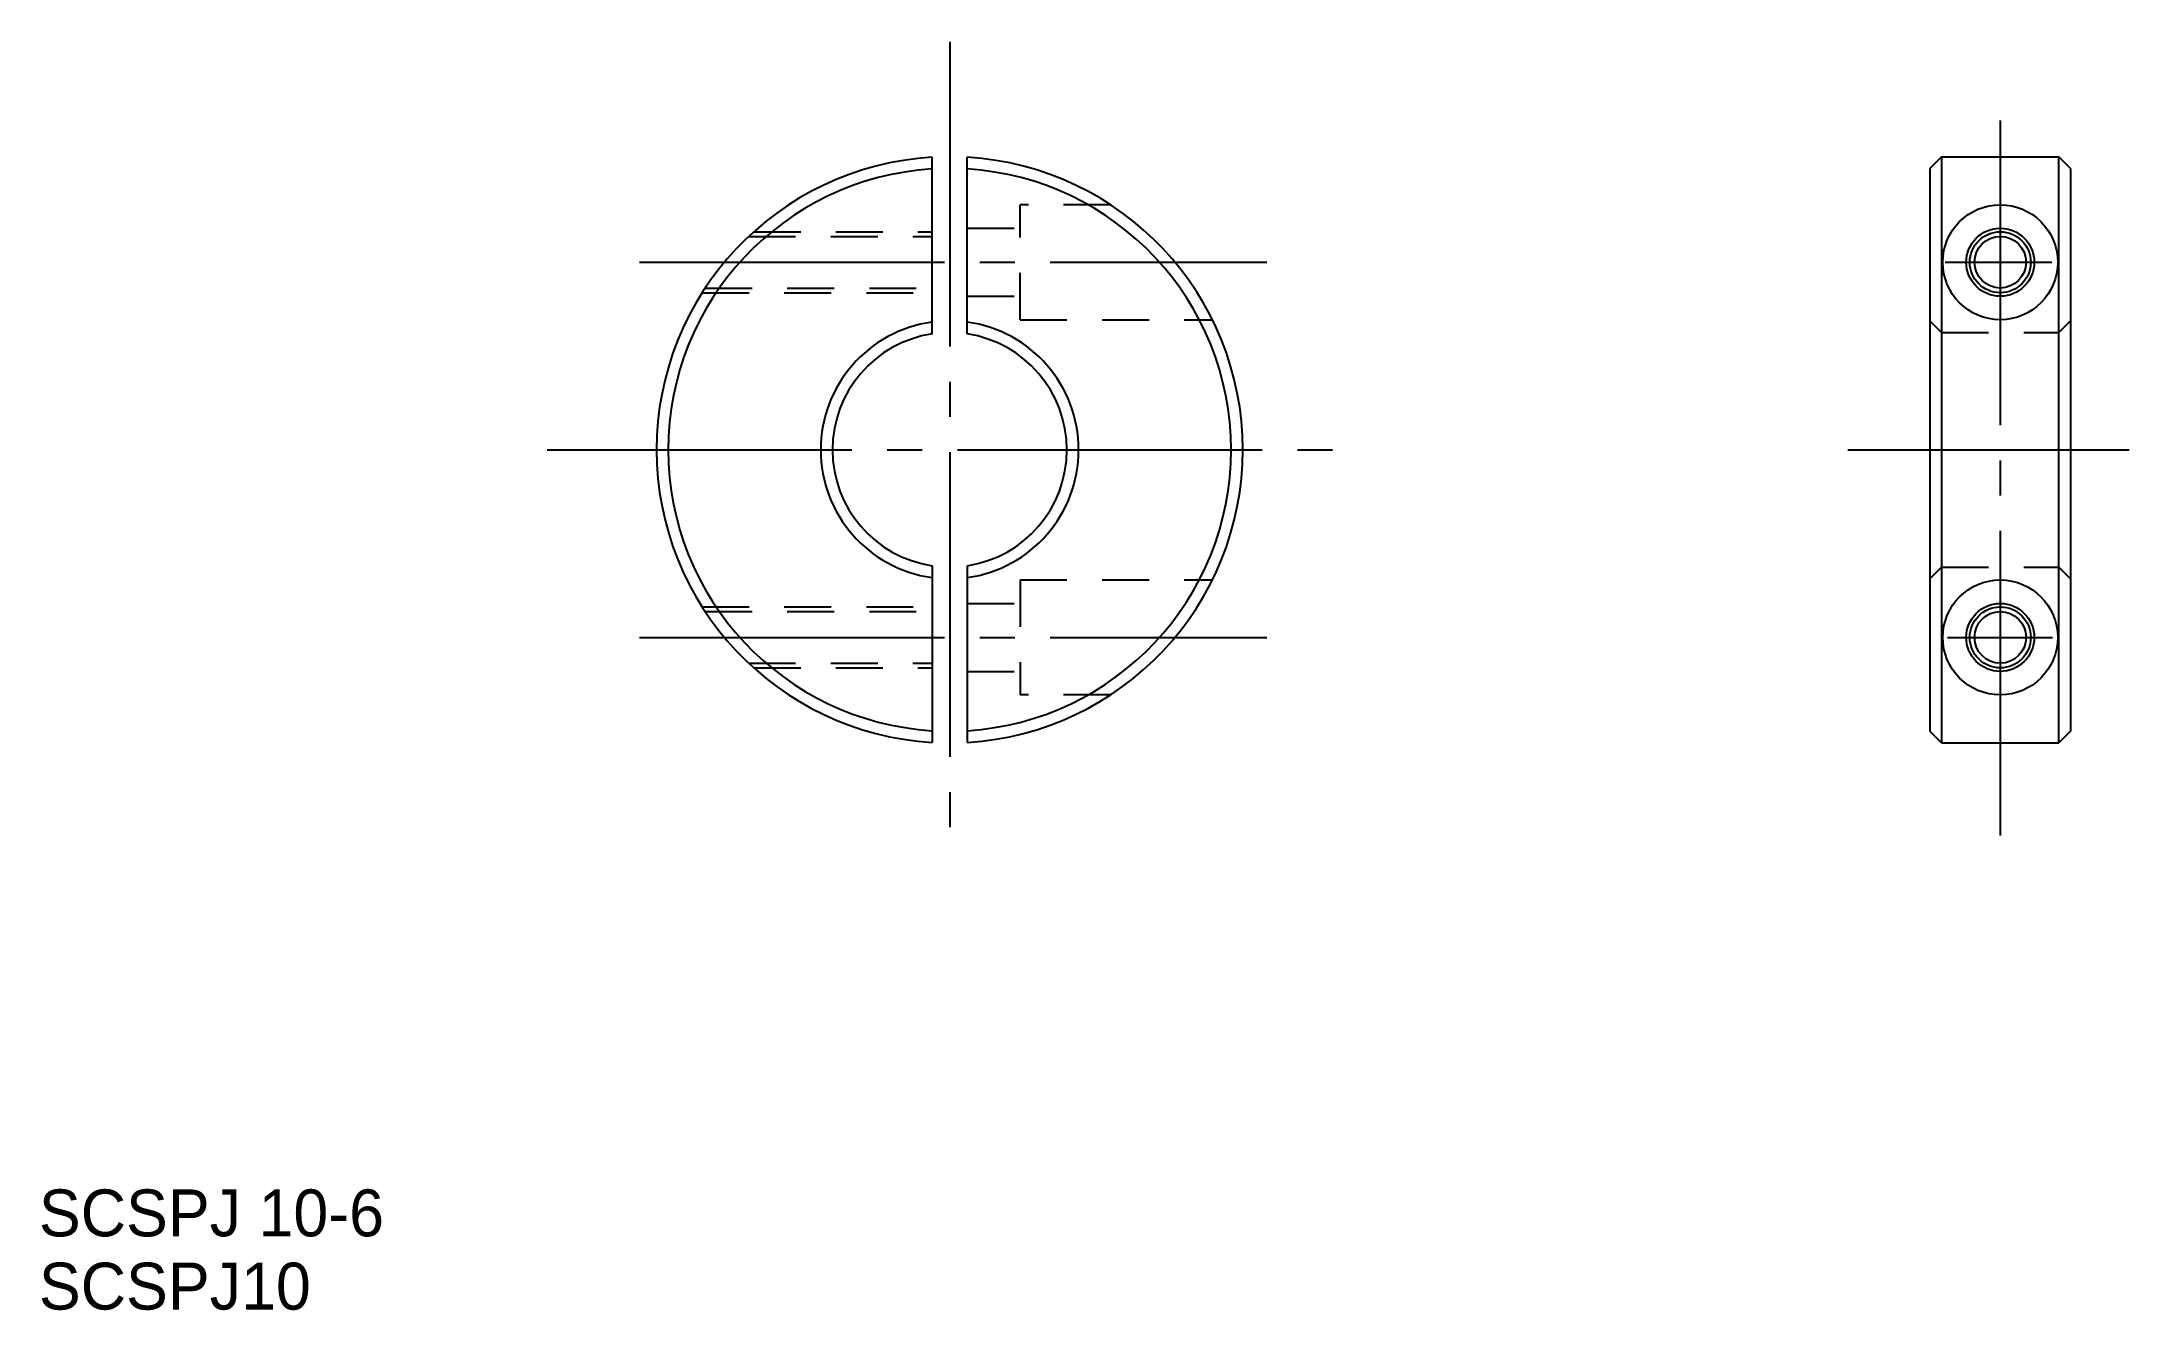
# Model space of a CAD drawing. Extents: x 39.1 to 128.1, y 181.6 to 235.7.
import ezdxf

# ---------------------------------------------------------------- set-up
doc = ezdxf.new("R2010")
doc.units = 0
doc.linetypes.add('CENTER', pattern=[17.5, 13, -1.5, 1.5, -1.5])
doc.linetypes.add('DASHED', pattern=[3.5, 2, -1.5])
doc.layers.get('0').update_dxf_attribs({"linetype": 'CONTINUOUS'})
doc.layers.add('CENTER', color=1, linetype='CENTER')

msp = doc.modelspace()

# ---------------------------------------------------------------- linework, layer by layer
at = {"color": 7, "linetype": 'CONTINUOUS'}
for p, q in [((77.053, 223.265), (77.053, 230.799)), ((78.553, 223.265), (78.553, 230.799)), ((120.102, 230.822), (119.602, 230.322)), ((120.102, 230.822), (125.102, 230.822)), ((120.102, 230.822), (120.102, 205.822)), ((125.102, 205.822), (125.102, 230.822)), ((125.602, 230.322), (125.102, 230.822)), ((119.602, 230.322), (119.602, 206.322)), ((125.602, 230.322), (125.602, 206.322)), ((77.053, 213.378), (77.053, 205.844)), ((78.553, 213.378), (78.553, 205.844)), ((120.102, 205.822), (119.602, 206.322)), ((120.102, 205.822), (125.102, 205.822)), ((125.602, 206.322), (125.102, 205.822))]:
    msp.add_line(p, q, dxfattribs=at)
for p, q in [((120.852, 230.822), (120.852, 230.822)), ((122.602, 230.822), (122.602, 230.822))]:
    msp.add_line(p, q)
at = {"color": 3, "linetype": 'DASHED'}
for p, q in [((80.803, 223.872), (80.803, 228.772)), ((84.662, 228.772), (80.803, 228.772)), ((69.233, 227.422), (77.053, 227.422)), ((69.45, 227.622), (77.053, 227.622)), ((78.553, 227.772), (80.803, 227.772)), ((67.38, 225.222), (77.053, 225.222)), ((67.25, 225.022), (77.053, 225.022)), ((78.553, 224.872), (80.803, 224.872)), ((80.803, 223.872), (89.003, 223.872)), ((120.102, 223.322), (119.602, 223.822)), ((125.602, 223.822), (125.102, 223.322)), ((120.102, 223.322), (125.102, 223.322)), ((80.803, 212.772), (89.003, 212.772)), ((80.803, 212.772), (80.803, 207.872)), ((120.102, 213.322), (119.602, 212.822)), ((120.102, 213.322), (125.102, 213.322)), ((125.602, 212.822), (125.102, 213.322)), ((67.25, 211.622), (77.053, 211.622)), ((67.38, 211.422), (77.053, 211.422)), ((78.553, 211.772), (80.803, 211.772)), ((69.233, 209.222), (77.053, 209.222)), ((69.45, 209.022), (77.053, 209.022)), ((78.553, 208.872), (80.803, 208.872)), ((84.662, 207.872), (80.803, 207.872))]:
    msp.add_line(p, q, dxfattribs=at)
for centre, radius in [((122.602, 226.322), 2.45), ((122.602, 226.322), 1.1), ((122.602, 210.322), 2.45), ((122.602, 210.322), 1.1)]:
    msp.add_circle(centre, radius)
at = {"color": 7, "linetype": 'CONTINUOUS'}
for centre in [(122.602, 226.322), (122.602, 210.322)]:
    msp.add_circle(centre, 1.45, dxfattribs=at)
at = {"color": 3, "linetype": 'CONTINUOUS'}
for centre in [(122.602, 226.322), (122.602, 210.322)]:
    msp.add_circle(centre, 1.3, dxfattribs=at)
at = {"color": 7, "linetype": 'CONTINUOUS'}
for radius, start, end in [(12.5, 93.43981, 266.56019), (12.5, 273.43981, 86.56019), (12, 93.58332, 266.41668), (12, 273.58332, 86.41668), (5.5, 97.83748, 262.16252), (5.5, 277.83748, 82.16252), (5, 98.62693, 261.37307), (5, 278.62693, 81.37307)]:
    msp.add_arc((77.803, 218.322), radius, start, end, dxfattribs=at)
at = {"layer": 'CENTER', "color": 1, "linetype": 'CENTER'}
for p, q in [((77.803, 235.724), (77.803, 200.919)), ((122.602, 232.369), (122.602, 201.714)), ((64.583, 226.322), (91.323, 226.322)), ((120.247, 226.322), (124.806, 226.322)), ((60.634, 218.322), (94.972, 218.322)), ((116.102, 218.322), (128.102, 218.322)), ((64.583, 210.322), (91.323, 210.322)), ((120.348, 210.322), (124.827, 210.322))]:
    msp.add_line(p, q, dxfattribs=at)

# ---------------------------------------------------------------- texts
for s, p in [('SCSPJ 10-6', (38.967, 184.781)), ('SCSPJ10', (38.967, 181.658))]:
    msp.add_text(s, height=2).set_placement(p)

doc.saveas('drawing.dxf')
